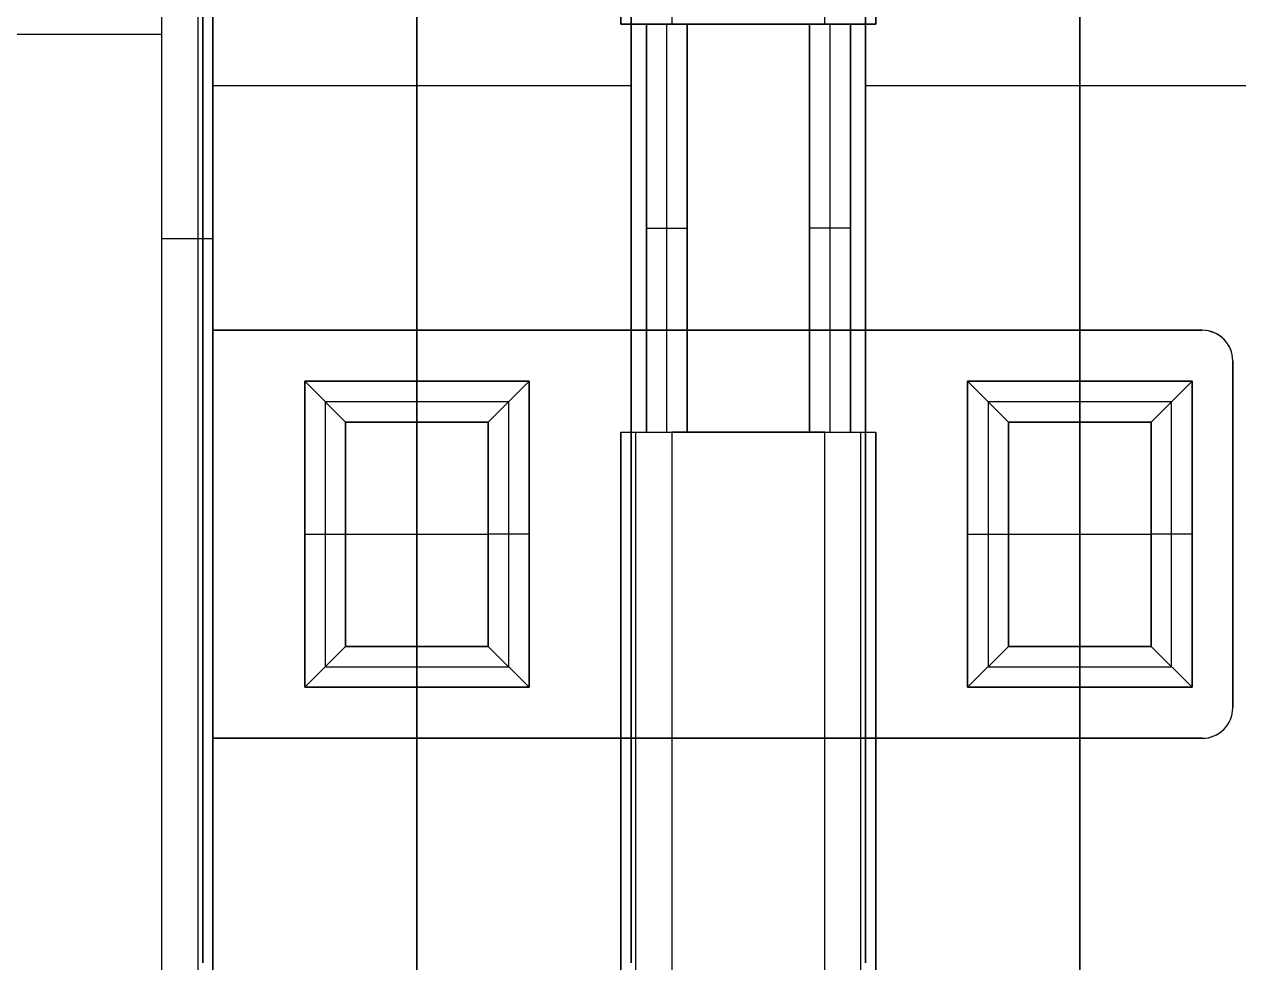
# Model space of a CAD drawing. Header units: inches. Extents: x 0 to 2.1, y -0.07 to 2.7.
# Drawn here: x 1.5128 to 1.55968, y 0.02673 to 0.06295 of the extents above; entities that cross this region are included whole.
import ezdxf

# ---------------------------------------------------------------- set-up
doc = ezdxf.new("R2010")
doc.units = ezdxf.units.IN
doc.header["$LTSCALE"] = 0.0393700787401575
doc.header["$MEASUREMENT"] = 0
doc.layers.add('freetronics11$components', color=254, linetype='Continuous', true_color=0xe6e6e6)

msp = doc.modelspace()

# ---------------------------------------------------------------- linework, layer by layer
at = {"layer": 'freetronics11$components', "color": 254, "true_color": 0xe6e6e6}
for p, q in [((1.527952755905511, 0.0267297539506385, -0.1236946974171316), (1.527952755905511, 0.1369659744230794, -0.1236946974171316)), ((1.527952755905511, 0.1369659744230794, -0.1189702879683127), (1.527952755905511, 0.0267297539506385, -0.1189702879683127)), ((1.553543307086614, 0.1369659744230794, -0.1189702879683127), (1.553543307086614, 0.0267297539506385, -0.1189702879683127)), ((1.553543307086614, 0.0267297539506385, -0.1236946974171316), (1.553543307086614, 0.1369659744230794, -0.1236946974171316)), ((1.519685039370078, 0.0267297539506384, -0.1236946974171316), (1.519685039370078, 0.1290919586750479, -0.1236946974171316)), ((1.519685039370078, 0.1290919586750479, -0.1189702879683127), (1.519685039370078, 0.0267297539506384, -0.1189702879683127)), ((1.519685039370078, 0.1290919586750479, -0.1189702879683127), (1.519685039370078, 0.0267297539506384, -0.1189702879683127)), ((1.519685039370078, 0.0267297539506384, -0.1236946974171316), (1.519685039370078, 0.1290919586750479, -0.1236946974171316)), ((1.536220472440944, 0.1290919586750479, -0.1236946974171316), (1.536220472440944, 0.0267297539506384, -0.1236946974171316)), ((1.536220472440944, 0.0267297539506384, -0.1189702879683127), (1.536220472440944, 0.1290919586750479, -0.1189702879683127)), ((1.536220472440944, 0.1290919586750479, -0.1236946974171316), (1.536220472440944, 0.0267297539506384, -0.1236946974171316)), ((1.536220472440944, 0.0267297539506384, -0.1189702879683127), (1.536220472440944, 0.1290919586750479, -0.1189702879683127)), ((1.545275590551181, 0.1290919586750479, -0.1189702879683127), (1.545275590551181, 0.0267297539506384, -0.1189702879683127)), ((1.545275590551181, 0.0267297539506384, -0.1236946974171316), (1.545275590551181, 0.1290919586750479, -0.1236946974171316)), ((1.545275590551181, 0.1290919586750479, -0.1189702879683127), (1.545275590551181, 0.0267297539506384, -0.1189702879683127)), ((1.545275590551181, 0.0267297539506384, -0.1236946974171316), (1.545275590551181, 0.1290919586750479, -0.1236946974171316)), ((1.527952755905511, 0.0078321161553628, -0.1217261934801238), (1.527952755905511, 0.1133439271789849, -0.1217261934801238)), ((1.535826771653543, 0.1133439271789849, -0.1217261934801238), (1.535826771653543, 0.0629502263915834, -0.1217261934801238)), ((1.535826771653543, 0.0629502263915834, -0.117789185606108), (1.535826771653543, 0.1133439271789849, -0.117789185606108)), ((1.535826771653543, 0.1133439271789849, -0.119757689543116), (1.535826771653543, 0.0629502263915833, -0.1197576895431159)), ((1.535826771653543, 0.0629502263915834, -0.1217261934801238), (1.535826771653543, 0.1133439271789849, -0.1217261934801238)), ((1.535826771653543, 0.0629502263915834, -0.117789185606108), (1.535826771653543, 0.1133439271789849, -0.117789185606108)), ((1.537795275590551, 0.1133439271789849, -0.1158206816691001), (1.537795275590551, 0.0629502263915834, -0.1158206816691001)), ((1.537795275590551, 0.1133439271789849, -0.1158206816691001), (1.537795275590551, 0.0629502263915834, -0.1158206816691001)), ((1.543700787401574, 0.0629502263915834, -0.1158206816691001), (1.543700787401574, 0.1133439271789849, -0.1158206816691001)), ((1.543700787401574, 0.0629502263915834, -0.1158206816691001), (1.543700787401574, 0.1133439271789849, -0.1158206816691001)), ((1.545669291338582, 0.1133439271789849, -0.1217261934801238), (1.545669291338582, 0.0629502263915834, -0.1217261934801238)), ((1.545669291338582, 0.0629502263915834, -0.1217261934801238), (1.545669291338582, 0.1133439271789849, -0.1217261934801238)), ((1.545669291338582, 0.1133439271789849, -0.117789185606108), (1.545669291338582, 0.0629502263915834, -0.117789185606108)), ((1.545669291338582, 0.1133439271789849, -0.119757689543116), (1.545669291338582, 0.0629502263915833, -0.1197576895431159)), ((1.545669291338582, 0.1133439271789849, -0.117789185606108), (1.545669291338582, 0.0629502263915834, -0.117789185606108)), ((1.553543307086614, 0.0078321161553628, -0.1217261934801238), (1.553543307086614, 0.1133439271789849, -0.1217261934801238)), ((1.518110236220472, 0.0117691240392211, -0.1158206816691001), (1.518110236220472, 0.0975958956829219, -0.1158206816691001)), ((1.518110236220472, 0.0117691240293786, -0.1158206816691001), (1.518110236220472, 0.0975958956829219, -0.1158206816691001)), ((1.519502178703122, 0.0117691240293786, -0.116397243123457), (1.519502178703122, 0.0975958956829192, -0.116397243123457)), ((1.52007874015748, 0.0975958956829219, -0.1217261934801238), (1.52007874015748, 0.0098006200923707, -0.1217261934801238)), ((1.52007874015748, 0.0975958956829219, -0.117789185606108), (1.52007874015748, 0.0117691240293786, -0.117789185606108)), ((1.52007874015748, 0.0098006200923707, -0.1217261934801238), (1.52007874015748, 0.0975958956829219, -0.1217261934801238)), ((1.52007874015748, 0.0975958956829219, -0.117789185606108), (1.520078740157472, 0.0117691240293786, -0.1177891917390486)), ((1.52007874015748, 0.0975958956829219, -0.119757689543116), (1.52007874015748, 0.0098006200923707, -0.119757689543116)), ((1.536220472440944, 0.0629502263915834, -0.1217261934801238), (1.535826771653543, 0.0629502263915834, -0.1217261934801238)), ((1.535826771653543, 0.0629502263915834, -0.1217261934801238), (1.535826771653543, 0.0629502263915834, -0.117789185606108)), ((1.545669291338582, 0.0629502263915833, -0.1203482407242182), (1.535826771653543, 0.0629502263915834, -0.1203482407242182)), ((1.535826771653543, 0.0629502263915834, -0.1217261934801238), (1.535826771653543, 0.0629502263915834, -0.117789185606108)), ((1.536220472440944, 0.0629502263915834, -0.1217261934801238), (1.535826771653543, 0.0629502263915834, -0.1217261934801238)), ((1.536811023622047, 0.0629502263915834, -0.1233009966297301), (1.536220472440944, 0.0629502263915834, -0.1233009966297301)), ((1.536220472440944, 0.0629502263915834, -0.1233009966297301), (1.536220472440944, 0.0472021948955203, -0.1233009966297301)), ((1.536811023622047, 0.0629502263915834, -0.1233009966297301), (1.536220472440944, 0.0629502263915834, -0.1233009966297301)), ((1.536220472440944, 0.0629502263915834, -0.1233009966297301), (1.536220472440944, 0.0629502263915834, -0.1217261934801238)), ((1.536220472440944, 0.0472021948955203, -0.1217261934801238), (1.536220472440944, 0.0629502263915834, -0.1217261934801238)), ((1.536220472440944, 0.0472021948955203, -0.1217261934801238), (1.536220472440944, 0.0629502263915834, -0.1217261934801238)), ((1.536220472440944, 0.0629502263915834, -0.1217261934801238), (1.536220472440944, 0.0629502263915834, -0.1233009966297301)), ((1.536220472440944, 0.0629502263915834, -0.1233009966297301), (1.536220472440944, 0.0472021948955203, -0.1233009966297301)), ((1.536220472440944, 0.0629502263915654, -0.1225135950549269), (1.536220472440944, 0.0472021948955391, -0.1225135950549269)), ((1.536811023622047, 0.0472021948955203, -0.1233009966297301), (1.536811023622047, 0.0629502263915834, -0.1233009966297301)), ((1.538385826771653, 0.0629502263915834, -0.1248757997793363), (1.536811023622047, 0.0629502263915834, -0.1233009966297301)), ((1.538385826771653, 0.0629502263915834, -0.1248757997793363), (1.536811023622047, 0.0629502263915834, -0.1233009966297301)), ((1.536811023622047, 0.0629502263915834, -0.1233009966297301), (1.536811023622047, 0.0472021948955203, -0.1233009966297301)), ((1.53759842519685, 0.0472021948955391, -0.1240883982045332), (1.53759842519685, 0.0629502263915646, -0.1240883982045332)), ((1.537795275590551, 0.0629502263915834, -0.1158206816691001), (1.543700787401574, 0.0629502263915834, -0.1158206816691001)), ((1.537795275590551, 0.0629502263915834, -0.1158206816691001), (1.543700787401574, 0.0629502263915834, -0.1158206816691001)), ((1.543110236220472, 0.0629502263915834, -0.1248757997793363), (1.538385826771653, 0.0629502263915834, -0.1248757997793363)), ((1.543110236220472, 0.0629502263915834, -0.1248757997793363), (1.538385826771653, 0.0629502263915834, -0.1248757997793363)), ((1.538385826771653, 0.0629502263915834, -0.1248757997793363), (1.538385826771653, 0.0472021948955203, -0.1248757997793363)), ((1.538385826771653, 0.0472021948955203, -0.1248757997793363), (1.538385826771653, 0.0629502263915834, -0.1248757997793363)), ((1.544685039370078, 0.0629502263915834, -0.1233009966297301), (1.543110236220472, 0.0629502263915834, -0.1248757997793363)), ((1.543110236220472, 0.0472021948955203, -0.1248757997793363), (1.543110236220472, 0.0629502263915834, -0.1248757997793363)), ((1.543110236220472, 0.0629502263915834, -0.1248757997793363), (1.543110236220472, 0.0472021948955203, -0.1248757997793363)), ((1.544685039370078, 0.0629502263915834, -0.1233009966297301), (1.543110236220472, 0.0629502263915834, -0.1248757997793363)), ((1.543897637795275, 0.0629502263915646, -0.1240883982045332), (1.543897637795275, 0.0472021948955391, -0.1240883982045332)), ((1.545275590551181, 0.0629502263915834, -0.1233009966297301), (1.544685039370078, 0.0629502263915834, -0.1233009966297301)), ((1.544685039370078, 0.0629502263915834, -0.1233009966297301), (1.544685039370078, 0.0472021948955203, -0.1233009966297301)), ((1.545275590551181, 0.0629502263915834, -0.1233009966297301), (1.544685039370078, 0.0629502263915834, -0.1233009966297301)), ((1.544685039370078, 0.0472021948955203, -0.1233009966297301), (1.544685039370078, 0.0629502263915834, -0.1233009966297301)), ((1.545275590551181, 0.0472021948955203, -0.1233009966297301), (1.545275590551181, 0.0629502263915834, -0.1233009966297301)), ((1.545669291338582, 0.0629502263915834, -0.1217261934801238), (1.545275590551181, 0.0629502263915834, -0.1217261934801238)), ((1.545275590551181, 0.0629502263915834, -0.1217261934801238), (1.545275590551181, 0.0629502263915834, -0.1233009966297301)), ((1.545275590551181, 0.0629502263915834, -0.1217261934801238), (1.545275590551181, 0.0472021948955203, -0.1217261934801238)), ((1.545669291338582, 0.0629502263915834, -0.1217261934801238), (1.545275590551181, 0.0629502263915834, -0.1217261934801238)), ((1.545275590551181, 0.0629502263915834, -0.1217261934801238), (1.545275590551181, 0.0472021948955203, -0.1217261934801238)), ((1.545275590551181, 0.0472021948955203, -0.1233009966297301), (1.545275590551181, 0.0629502263915834, -0.1233009966297301)), ((1.545275590551181, 0.0629502263915834, -0.1233009966297301), (1.545275590551181, 0.0629502263915834, -0.1217261934801238)), ((1.545275590551181, 0.0472021948955382, -0.1225135950549269), (1.545275590551181, 0.0629502263915646, -0.1225135950549269)), ((1.545669291338582, 0.0629502263915834, -0.117789185606108), (1.545669291338582, 0.0629502263915834, -0.1217261934801238)), ((1.545669291338582, 0.0629502263915834, -0.117789185606108), (1.545669291338582, 0.0629502263915834, -0.1217261934801238)), ((1.518110236220472, 0.0625565256041818, -0.1158206816691001), (1.512204724409448, 0.0625565256041818, -0.1158206816691001)), ((1.52007874015748, 0.0605880216671739, -0.1217261934801238), (1.536220472440944, 0.0605880216671739, -0.1217261934801238)), ((1.545275590551181, 0.0605880216671739, -0.1217261934801238), (1.561811023622047, 0.0605880216671739, -0.1217261934801238)), ((1.536220472440944, 0.0550762106435518, -0.1233009966297301), (1.536220472440944, 0.0550762106435518, -0.1217261934801238)), ((1.536811023622048, 0.0550762106435518, -0.1233009966297313), (1.538385826771652, 0.0550762106435518, -0.1248757997793351)), ((1.544685039370083, 0.0550762106435518, -0.1233009966297313), (1.543110236220467, 0.0550762106435518, -0.1248757997793351)), ((1.545275590551181, 0.0550762106435518, -0.1233009966297301), (1.545275590551181, 0.0550762106435518, -0.1217261934801238)), ((1.52007874015748, 0.0536982578876463, -0.1217261934801246), (1.52007874015748, 0.0536982578876463, -0.1177891856061082)), ((1.558267716535433, 0.051139202769536, -0.1347183194643758), (1.52007874015748, 0.051139202769536, -0.1347183194643758)), ((1.52007874015748, 0.051139202769536, -0.1347183194643758), (1.52007874015748, 0.0353911712734731, -0.1347183194643758)), ((1.52007874015748, 0.051139202769536, -0.1386553273383915), (1.52007874015748, 0.051139202769536, -0.1347183194643758)), ((1.52007874015748, 0.051139202769536, -0.1347183194643758), (1.558267716535433, 0.051139202769536, -0.1347183194643758)), ((1.558267716535433, 0.051139202769536, -0.1386553273383915), (1.52007874015748, 0.051139202769536, -0.1386553273383915)), ((1.52007874015748, 0.051139202769536, -0.1366868234013836), (1.558267716535433, 0.051139202769536, -0.1366868234013836)), ((1.52007874015748, 0.0353911712734731, -0.1386553273383915), (1.52007874015748, 0.051139202769536, -0.1386553273383915)), ((1.52007874015748, 0.051139202769536, -0.1386553273383915), (1.558267716535433, 0.051139202769536, -0.1386553273383915)), ((1.52007874015748, 0.051139202769536, -0.1386553273383915), (1.52007874015748, 0.051139202769536, -0.1347183194643758)), ((1.52007874015748, 0.051139202769536, -0.1347183194643758), (1.52007874015748, 0.0353911712734731, -0.1347183194643758)), ((1.52007874015748, 0.0353911712734731, -0.1386553273383915), (1.52007874015748, 0.051139202769536, -0.1386553273383915)), ((1.52007874015748, 0.0511392027695182, -0.1366868234013836), (1.52007874015748, 0.0353911712734919, -0.1366868234013836)), ((1.52007874015748, 0.0353911712734731, -0.1347183194643758), (1.52007874015748, 0.051139202769536, -0.1347183194643758)), ((1.52007874015748, 0.051139202769536, -0.1347183194643758), (1.558267716535433, 0.051139202769536, -0.1347183194643758)), ((1.52007874015748, 0.051139202769536, -0.1386553273383915), (1.558267716535433, 0.051139202769536, -0.1386553273383915)), ((1.52007874015748, 0.0353911712734731, -0.1386553273383915), (1.52007874015748, 0.051139202769536, -0.1386553273383915)), ((1.558267716535433, 0.051139202769536, -0.1386553273383915), (1.52007874015748, 0.051139202769536, -0.1386553273383915)), ((1.52007874015748, 0.051139202769536, -0.1386553273383915), (1.52007874015748, 0.051139202769536, -0.1347183194643758)), ((1.52007874015748, 0.051139202769536, -0.1347183194643758), (1.558267716535433, 0.051139202769536, -0.1347183194643758)), ((1.52007874015748, 0.051139202769536, -0.1366868234013836), (1.558267716535433, 0.051139202769536, -0.1366868234013836)), ((1.52007874015748, 0.0353911712734731, -0.1347183194643758), (1.52007874015748, 0.051139202769536, -0.1347183194643758)), ((1.52007874015748, 0.051139202769536, -0.1347183194643758), (1.52007874015748, 0.051139202769536, -0.1386553273383915)), ((1.52007874015748, 0.051139202769536, -0.1386553273383915), (1.52007874015748, 0.0353911712734731, -0.1386553273383915)), ((1.52007874015748, 0.0353911712734886, -0.1366868234013836), (1.52007874015748, 0.0511392027695211, -0.1366868234013836)), ((1.539173228346456, 0.051139202769536, -0.1347183194643757), (1.539173228346456, 0.051139202769536, -0.1386553273383911)), ((1.558267716535433, 0.051139202769536, -0.1347183194643758), (1.558267716535433, 0.051139202769536, -0.1386553273383915)), ((1.558267716535433, 0.051139202769536, -0.1347183194643758), (1.558267716535433, 0.051139202769536, -0.1386553273383915)), ((1.558267716535433, 0.051139202769536, -0.1347183194643758), (1.558267716535433, 0.051139202769536, -0.1386553273383915)), ((1.558267716535433, 0.051139202769536, -0.1347183194643758), (1.558267716535433, 0.051139202769536, -0.1386553273383915)), ((1.559102882025023, 0.0507932658969219, -0.1347183194643754), (1.559102882025023, 0.0507932658969219, -0.1386553273383922)), ((1.559102882025023, 0.0507932658969217, -0.1386553273383912), (1.559102882025023, 0.0507932658969217, -0.1347183194643761)), ((1.559448818897637, 0.0365722736356778, -0.1347183194643758), (1.559448818897637, 0.0499581004073313, -0.1347183194643758)), ((1.559448818897637, 0.0499581004073313, -0.1386553273383915), (1.559448818897637, 0.0365722736356778, -0.1386553273383915)), ((1.559448818897637, 0.0365722736356778, -0.1386553273383915), (1.559448818897637, 0.0499581004073313, -0.1386553273383915)), ((1.559448818897637, 0.0499581004073313, -0.1386553273383915), (1.559448818897637, 0.0499581004073313, -0.1347183194643758)), ((1.559448818897637, 0.0499581004073313, -0.1347183194643758), (1.559448818897637, 0.0365722736356778, -0.1347183194643758)), ((1.559448818897637, 0.0499581004073137, -0.1366868234013836), (1.559448818897637, 0.0365722736356964, -0.1366868234013836)), ((1.559448818897637, 0.0499581004073313, -0.1386553273383915), (1.559448818897637, 0.0499581004073313, -0.1347183194643758)), ((1.559448818897637, 0.0499581004073313, -0.1347183194643758), (1.559448818897637, 0.0365722736356778, -0.1347183194643758)), ((1.559448818897637, 0.0499581004073313, -0.1386553273383915), (1.559448818897637, 0.0365722736356778, -0.1386553273383915)), ((1.559448818897637, 0.0499581004073313, -0.1386553273383915), (1.559448818897637, 0.0499581004073313, -0.1347183194643758)), ((1.559448818897637, 0.0365722736356778, -0.1386553273383915), (1.559448818897637, 0.0499581004073313, -0.1386553273383915)), ((1.559448818897637, 0.0499581004073313, -0.1386553273383915), (1.559448818897637, 0.0499581004073313, -0.1347183194643758)), ((1.559448818897637, 0.0499581004073313, -0.1347183194643758), (1.559448818897637, 0.0365722736356778, -0.1347183194643758)), ((1.559448818897637, 0.0499581004073161, -0.1366868234013836), (1.559448818897637, 0.0365722736356927, -0.1366868234013836)), ((1.532283464566929, 0.0491706988325283, -0.1386553273383915), (1.523622047244094, 0.0491706988325283, -0.1386553273383915)), ((1.523622047244094, 0.0491706988325283, -0.1386553273383915), (1.523622047244094, 0.0373596752104809, -0.1386553273383915)), ((1.523622047244094, 0.0373596752104809, -0.125269500566738), (1.523622047244094, 0.0491706988325283, -0.125269500566738)), ((1.523622047244094, 0.0491706988325283, -0.125269500566738), (1.5251968503937, 0.0475958956829219, -0.1236946974171316)), ((1.5251968503937, 0.0475958956829219, -0.1236946974171316), (1.523622047244094, 0.0491706988325283, -0.125269500566738)), ((1.523622047244094, 0.0491706988325283, -0.125269500566738), (1.532283464566929, 0.0491706988325283, -0.125269500566738)), ((1.523622047244094, 0.0491706988325283, -0.125269500566738), (1.532283464566929, 0.0491706988325283, -0.125269500566738)), ((1.532283464566929, 0.0491706988325283, -0.1386553273383915), (1.523622047244094, 0.0491706988325283, -0.1386553273383915)), ((1.523622047244094, 0.0491706988325283, -0.1386553273383915), (1.523622047244094, 0.0491706988325283, -0.125269500566738)), ((1.523622047244093, 0.0491706988325283, -0.1319624139525647), (1.532283464566929, 0.0491706988325283, -0.1319624139525647)), ((1.523622047244094, 0.0373596752104809, -0.125269500566738), (1.523622047244094, 0.0491706988325283, -0.125269500566738)), ((1.523622047244094, 0.0491706988325283, -0.125269500566738), (1.523622047244094, 0.0491706988325283, -0.1386553273383915)), ((1.523622047244094, 0.0491706988325283, -0.1386553273383915), (1.523622047244094, 0.0373596752104809, -0.1386553273383915)), ((1.523622047244094, 0.0373596752104986, -0.1319624139525647), (1.523622047244094, 0.0491706988325096, -0.1319624139525647)), ((1.527952755905511, 0.0491706988325327, -0.1252695005667367), (1.527952755905511, 0.0475958956829173, -0.1236946974171329)), ((1.527952755905511, 0.0491706988325283, -0.1252695005667379), (1.527952755905511, 0.0491706988325283, -0.1386553273383923)), ((1.530708661417322, 0.0475958956829219, -0.1236946974171316), (1.532283464566929, 0.0491706988325283, -0.125269500566738)), ((1.532283464566929, 0.0491706988325283, -0.125269500566738), (1.530708661417322, 0.0475958956829219, -0.1236946974171316)), ((1.532283464566929, 0.0373596752104809, -0.1386553273383915), (1.532283464566929, 0.0491706988325283, -0.1386553273383915)), ((1.532283464566929, 0.0491706988325283, -0.125269500566738), (1.532283464566929, 0.0373596752104809, -0.125269500566738)), ((1.532283464566929, 0.0373596752104809, -0.1386553273383915), (1.532283464566929, 0.0491706988325283, -0.1386553273383915)), ((1.532283464566929, 0.0491706988325283, -0.1386553273383915), (1.532283464566929, 0.0491706988325283, -0.125269500566738)), ((1.532283464566929, 0.0491706988325105, -0.1319624139525647), (1.532283464566929, 0.0373596752104994, -0.1319624139525647)), ((1.532283464566929, 0.0491706988325283, -0.125269500566738), (1.532283464566929, 0.0373596752104809, -0.125269500566738)), ((1.532283464566929, 0.0491706988325283, -0.125269500566738), (1.532283464566929, 0.0491706988325283, -0.1386553273383915)), ((1.557874015748031, 0.0491706988325283, -0.1386553273383915), (1.549212598425196, 0.0491706988325283, -0.1386553273383915)), ((1.549212598425196, 0.0491706988325283, -0.1386553273383915), (1.549212598425196, 0.0373596752104809, -0.1386553273383915)), ((1.549212598425196, 0.0373596752104809, -0.125269500566738), (1.549212598425196, 0.0491706988325283, -0.125269500566738)), ((1.549212598425196, 0.0491706988325283, -0.125269500566738), (1.550787401574803, 0.0475958956829219, -0.1236946974171316)), ((1.550787401574803, 0.0475958956829219, -0.1236946974171316), (1.549212598425196, 0.0491706988325283, -0.125269500566738)), ((1.549212598425196, 0.0491706988325283, -0.125269500566738), (1.557874015748031, 0.0491706988325283, -0.125269500566738)), ((1.549212598425196, 0.0491706988325283, -0.125269500566738), (1.557874015748031, 0.0491706988325283, -0.125269500566738)), ((1.557874015748031, 0.0491706988325283, -0.1386553273383915), (1.549212598425196, 0.0491706988325283, -0.1386553273383915)), ((1.549212598425196, 0.0491706988325283, -0.1386553273383915), (1.549212598425196, 0.0491706988325283, -0.125269500566738)), ((1.549212598425214, 0.0491706988325283, -0.1319624139525647), (1.557874015748013, 0.0491706988325283, -0.1319624139525647)), ((1.549212598425196, 0.0373596752104809, -0.125269500566738), (1.549212598425196, 0.0491706988325283, -0.125269500566738)), ((1.549212598425196, 0.0491706988325283, -0.125269500566738), (1.549212598425196, 0.0491706988325283, -0.1386553273383915)), ((1.549212598425196, 0.0491706988325283, -0.1386553273383915), (1.549212598425196, 0.0373596752104809, -0.1386553273383915)), ((1.549212598425196, 0.0373596752104986, -0.1319624139525647), (1.549212598425196, 0.0491706988325096, -0.1319624139525647)), ((1.553543307086614, 0.0491706988325327, -0.1252695005667367), (1.553543307086614, 0.0475958956829173, -0.1236946974171329)), ((1.553543307086614, 0.0491706988325283, -0.1252695005667379), (1.553543307086614, 0.0491706988325283, -0.1386553273383923)), ((1.556299212598425, 0.0475958956829219, -0.1236946974171316), (1.557874015748031, 0.0491706988325283, -0.125269500566738)), ((1.557874015748031, 0.0491706988325283, -0.125269500566738), (1.556299212598425, 0.0475958956829219, -0.1236946974171316)), ((1.557874015748031, 0.0373596752104809, -0.1386553273383915), (1.557874015748031, 0.0491706988325283, -0.1386553273383915)), ((1.557874015748031, 0.0491706988325283, -0.125269500566738), (1.557874015748031, 0.0373596752104809, -0.125269500566738)), ((1.557874015748031, 0.0373596752104809, -0.1386553273383915), (1.557874015748031, 0.0491706988325283, -0.1386553273383915)), ((1.557874015748031, 0.0491706988325283, -0.1386553273383915), (1.557874015748031, 0.0491706988325283, -0.125269500566738)), ((1.557874015748031, 0.0491706988325105, -0.1319624139525647), (1.557874015748031, 0.0373596752104994, -0.1319624139525647)), ((1.557874015748031, 0.0491706988325283, -0.125269500566738), (1.557874015748031, 0.0373596752104809, -0.125269500566738)), ((1.557874015748031, 0.0491706988325283, -0.125269500566738), (1.557874015748031, 0.0491706988325283, -0.1386553273383915)), ((1.524409448818897, 0.048383297257709, -0.1244820989919348), (1.524409448818897, 0.0381470767853001, -0.1244820989919348)), ((1.531496062992125, 0.048383297257725, -0.1244820989919348), (1.524409448818897, 0.048383297257725, -0.1244820989919348)), ((1.531496062992125, 0.0381470767853001, -0.1244820989919348), (1.531496062992125, 0.048383297257709, -0.1244820989919348)), ((1.55, 0.048383297257709, -0.1244820989919348), (1.55, 0.0381470767853001, -0.1244820989919348)), ((1.557086614173213, 0.048383297257725, -0.1244820989919348), (1.550000000000014, 0.048383297257725, -0.1244820989919348)), ((1.557086614173228, 0.0381470767853001, -0.1244820989919348), (1.557086614173228, 0.048383297257709, -0.1244820989919348)), ((1.5251968503937, 0.0475958956829219, -0.1236946974171316), (1.5251968503937, 0.0389344783600873, -0.1236946974171316)), ((1.5251968503937, 0.0475958956829219, -0.1236946974171316), (1.530708661417322, 0.0475958956829219, -0.1236946974171316)), ((1.5251968503937, 0.0389344783600873, -0.1236946974171316), (1.5251968503937, 0.0475958956829219, -0.1236946974171316)), ((1.530708661417322, 0.0475958956829219, -0.1236946974171316), (1.5251968503937, 0.0475958956829219, -0.1236946974171316)), ((1.527952755905511, 0.0389344783601053, -0.1236946974171316), (1.527952755905511, 0.0475958956829039, -0.1236946974171316)), ((1.530708661417322, 0.0389344783600873, -0.1236946974171316), (1.530708661417322, 0.0475958956829219, -0.1236946974171316)), ((1.530708661417322, 0.0475958956829219, -0.1236946974171316), (1.530708661417322, 0.0389344783600873, -0.1236946974171316)), ((1.550787401574803, 0.0475958956829219, -0.1236946974171316), (1.550787401574803, 0.0389344783600873, -0.1236946974171316)), ((1.550787401574803, 0.0475958956829219, -0.1236946974171316), (1.556299212598425, 0.0475958956829219, -0.1236946974171316)), ((1.550787401574803, 0.0389344783600873, -0.1236946974171316), (1.550787401574803, 0.0475958956829219, -0.1236946974171316)), ((1.556299212598425, 0.0475958956829219, -0.1236946974171316), (1.550787401574803, 0.0475958956829219, -0.1236946974171316)), ((1.553543307086614, 0.0389344783601053, -0.1236946974171316), (1.553543307086614, 0.0475958956829039, -0.1236946974171316)), ((1.556299212598425, 0.0389344783600873, -0.1236946974171316), (1.556299212598425, 0.0475958956829219, -0.1236946974171316)), ((1.556299212598425, 0.0475958956829219, -0.1236946974171316), (1.556299212598425, 0.0389344783600873, -0.1236946974171316)), ((1.535826771653543, 0.0472021948955203, -0.1217261934801238), (1.536220472440944, 0.0472021948955203, -0.1217261934801238)), ((1.535826771653543, 0.0472021948955203, -0.117789185606108), (1.535826771653543, 0.0472021948955203, -0.1217261934801238)), ((1.535826771653543, 0.0472021948955203, -0.1203482407242182), (1.545669291338582, 0.0472021948955203, -0.1203482407242182)), ((1.535826771653543, 0.0472021948955203, -0.1217261934801238), (1.535826771653543, 0.0098006200923707, -0.1217261934801238)), ((1.535826771653574, 0.0117691240293786, -0.1177891969017498), (1.535826771653543, 0.0472021948955203, -0.117789185606108)), ((1.535826771653543, 0.0472021948955203, -0.117789185606108), (1.535826771653543, 0.0472021948955203, -0.1217261934801238)), ((1.535826771653543, 0.0472021948955204, -0.119757689543116), (1.535826771653543, 0.0098006200923708, -0.119757689543116)), ((1.535826771653543, 0.0098006200923707, -0.1217261934801238), (1.535826771653543, 0.0472021948955203, -0.1217261934801238)), ((1.535826771653543, 0.0472021948955203, -0.1217261934801238), (1.536220472440944, 0.0472021948955203, -0.1217261934801238)), ((1.535826771653543, 0.0117691240293786, -0.117789185606108), (1.535826771653543, 0.0472021948955203, -0.117789185606108)), ((1.536220472440944, 0.0472021948955203, -0.1233009966297301), (1.536811023622047, 0.0472021948955203, -0.1233009966297301)), ((1.536220472440944, 0.0472021948955203, -0.1217261934801238), (1.536220472440944, 0.0472021948955203, -0.1233009966297301)), ((1.536220472440944, 0.0472021948955203, -0.1233009966297301), (1.536811023622047, 0.0472021948955203, -0.1233009966297301)), ((1.536220472440944, 0.0472021948955203, -0.1233009966297301), (1.536220472440944, 0.0472021948955203, -0.1217261934801238)), ((1.5364033331079, 0.0117691240293787, -0.1163972431234577), (1.536403333107899, 0.0472021948955206, -0.1163972431234577)), ((1.536811023622047, 0.0472021948955203, -0.1233009966297301), (1.538385826771653, 0.0472021948955203, -0.1248757997793363)), ((1.536811023622047, 0.0472021948955203, -0.1233009966297301), (1.538385826771653, 0.0472021948955203, -0.1248757997793363)), ((1.543700787401574, 0.0472021948955203, -0.1158206816691001), (1.537795275590551, 0.0472021948955203, -0.1158206816691001)), ((1.543700787401574, 0.0472021948955203, -0.1158206816691001), (1.537795275590551, 0.0472021948955203, -0.1158206816691001)), ((1.537795275590551, 0.0472021948955203, -0.1158206816691001), (1.537795275590551, 0.0117691240224494, -0.1158206816691001)), ((1.537795275590551, 0.0472021948955203, -0.1158206816691001), (1.537795275590551, 0.0117691240224494, -0.1158206816691001)), ((1.538385826771653, 0.0472021948955203, -0.1248757997793363), (1.543110236220472, 0.0472021948955203, -0.1248757997793363)), ((1.538385826771653, 0.0472021948955203, -0.1248757997793363), (1.543110236220472, 0.0472021948955203, -0.1248757997793363)), ((1.543110236220472, 0.0472021948955203, -0.1248757997793363), (1.544685039370078, 0.0472021948955203, -0.1233009966297301)), ((1.543110236220472, 0.0472021948955203, -0.1248757997793363), (1.544685039370078, 0.0472021948955203, -0.1233009966297301)), ((1.543700787401574, 0.0117691240392211, -0.1158206816691001), (1.543700787401574, 0.0472021948955203, -0.1158206816691001)), ((1.543700787401574, 0.0117691240293786, -0.1158206816691001), (1.543700787401574, 0.0472021948955203, -0.1158206816691001)), ((1.544685039370078, 0.0472021948955203, -0.1233009966297301), (1.545275590551181, 0.0472021948955203, -0.1233009966297301)), ((1.544685039370078, 0.0472021948955203, -0.1233009966297301), (1.545275590551181, 0.0472021948955203, -0.1233009966297301)), ((1.545092729884225, 0.0117691240293787, -0.116397243123457), (1.545092729884225, 0.0472021948955206, -0.116397243123457)), ((1.545275590551181, 0.0472021948955203, -0.1233009966297301), (1.545275590551181, 0.0472021948955203, -0.1217261934801238)), ((1.545275590551181, 0.0472021948955203, -0.1217261934801238), (1.545669291338582, 0.0472021948955203, -0.1217261934801238)), ((1.545275590551181, 0.0472021948955203, -0.1217261934801238), (1.545669291338582, 0.0472021948955203, -0.1217261934801238)), ((1.545275590551181, 0.0472021948955203, -0.1217261934801238), (1.545275590551181, 0.0472021948955203, -0.1233009966297301)), ((1.545669291338582, 0.0472021948955203, -0.1217261934801238), (1.545669291338582, 0.0472021948955203, -0.117789185606108)), ((1.545669291338582, 0.0472021948955203, -0.1217261934801238), (1.545669291338582, 0.0098006200923707, -0.1217261934801238)), ((1.545669291338582, 0.0098006200923707, -0.1217261934801238), (1.545669291338582, 0.0472021948955203, -0.1217261934801238)), ((1.545669291338582, 0.0472021948955203, -0.1217261934801238), (1.545669291338582, 0.0472021948955203, -0.117789185606108)), ((1.545669291338582, 0.0472021948955203, -0.117789185606108), (1.545669291338582, 0.0117691240293786, -0.1177891917390486)), ((1.545669291338582, 0.0472021948955204, -0.1197576895431159), (1.545669291338582, 0.0098006200923708, -0.119757689543116)), ((1.545669291338582, 0.0472021948955203, -0.117789185606108), (1.545669291338582, 0.0117691240293786, -0.117789185606108)), ((1.52007874015748, 0.0432651870215046, -0.1347183194643758), (1.52007874015748, 0.0432651870215046, -0.1386553273383923)), ((1.52007874015748, 0.0432651870215046, -0.1347183194643757), (1.52007874015748, 0.0432651870215046, -0.1386553273383911)), ((1.523622047244095, 0.0432651870215045, -0.1252695005667367), (1.525196850393699, 0.0432651870215045, -0.1236946974171329)), ((1.523622047244094, 0.0432651870215046, -0.1252695005667379), (1.523622047244094, 0.0432651870215046, -0.1386553273383923)), ((1.5251968503937, 0.0432651870215046, -0.1236946974171316), (1.530708661417322, 0.0432651870215046, -0.1236946974171316)), ((1.532283464566927, 0.0432651870215045, -0.1252695005667367), (1.530708661417324, 0.0432651870215045, -0.1236946974171329)), ((1.532283464566929, 0.0432651870215045, -0.1252695005667379), (1.532283464566929, 0.0432651870215045, -0.1386553273383923)), ((1.549212598425192, 0.0432651870215045, -0.1252695005667367), (1.550787401574807, 0.0432651870215045, -0.1236946974171329)), ((1.549212598425196, 0.0432651870215046, -0.1252695005667379), (1.549212598425196, 0.0432651870215046, -0.1386553273383923)), ((1.55078740157482, 0.0432651870215046, -0.1236946974171316), (1.556299212598407, 0.0432651870215046, -0.1236946974171316)), ((1.557874015748036, 0.0432651870215045, -0.1252695005667367), (1.55629921259842, 0.0432651870215045, -0.1236946974171329)), ((1.557874015748031, 0.0432651870215045, -0.1252695005667379), (1.557874015748031, 0.0432651870215045, -0.1386553273383923)), ((1.559448818897637, 0.0432651870215046, -0.134718319464375), (1.559448818897637, 0.0432651870215046, -0.1386553273383914)), ((1.559448818897637, 0.0432651870215046, -0.1347183194643757), (1.559448818897637, 0.0432651870215046, -0.1386553273383911)), ((1.523622047244094, 0.0373596752104809, -0.125269500566738), (1.5251968503937, 0.0389344783600873, -0.1236946974171316)), ((1.5251968503937, 0.0389344783600873, -0.1236946974171316), (1.523622047244094, 0.0373596752104809, -0.125269500566738)), ((1.5251968503937, 0.0389344783600873, -0.1236946974171316), (1.530708661417322, 0.0389344783600873, -0.1236946974171316)), ((1.530708661417322, 0.0389344783600873, -0.1236946974171316), (1.5251968503937, 0.0389344783600873, -0.1236946974171316)), ((1.527952755905511, 0.0373596752104764, -0.1252695005667367), (1.527952755905511, 0.0389344783600918, -0.1236946974171329)), ((1.532283464566929, 0.0373596752104809, -0.125269500566738), (1.530708661417322, 0.0389344783600873, -0.1236946974171316)), ((1.530708661417322, 0.0389344783600873, -0.1236946974171316), (1.532283464566929, 0.0373596752104809, -0.125269500566738)), ((1.549212598425196, 0.0373596752104809, -0.125269500566738), (1.550787401574803, 0.0389344783600873, -0.1236946974171316)), ((1.550787401574803, 0.0389344783600873, -0.1236946974171316), (1.549212598425196, 0.0373596752104809, -0.125269500566738)), ((1.550787401574803, 0.0389344783600873, -0.1236946974171316), (1.556299212598425, 0.0389344783600873, -0.1236946974171316)), ((1.556299212598425, 0.0389344783600873, -0.1236946974171316), (1.550787401574803, 0.0389344783600873, -0.1236946974171316)), ((1.553543307086614, 0.0373596752104764, -0.1252695005667367), (1.553543307086614, 0.0389344783600918, -0.1236946974171329)), ((1.557874015748031, 0.0373596752104809, -0.125269500566738), (1.556299212598425, 0.0389344783600873, -0.1236946974171316)), ((1.556299212598425, 0.0389344783600873, -0.1236946974171316), (1.557874015748031, 0.0373596752104809, -0.125269500566738)), ((1.524409448818897, 0.0381470767852841, -0.1244820989919348), (1.531496062992125, 0.0381470767852841, -0.1244820989919348)), ((1.550000000000014, 0.0381470767852841, -0.1244820989919348), (1.557086614173213, 0.0381470767852841, -0.1244820989919348)), ((1.523622047244094, 0.0373596752104809, -0.1386553273383915), (1.532283464566929, 0.0373596752104809, -0.1386553273383915)), ((1.532283464566929, 0.0373596752104809, -0.125269500566738), (1.523622047244094, 0.0373596752104809, -0.125269500566738)), ((1.523622047244094, 0.0373596752104809, -0.1386553273383915), (1.523622047244094, 0.0373596752104809, -0.125269500566738)), ((1.532283464566929, 0.0373596752104809, -0.125269500566738), (1.523622047244094, 0.0373596752104809, -0.125269500566738)), ((1.523622047244094, 0.0373596752104809, -0.125269500566738), (1.523622047244094, 0.0373596752104809, -0.1386553273383915)), ((1.523622047244094, 0.0373596752104809, -0.1386553273383915), (1.532283464566929, 0.0373596752104809, -0.1386553273383915)), ((1.53228346456693, 0.0373596752104809, -0.1319624139525647), (1.523622047244094, 0.0373596752104809, -0.1319624139525647)), ((1.527952755905511, 0.0373596752104809, -0.1252695005667379), (1.527952755905511, 0.0373596752104809, -0.1386553273383923)), ((1.532283464566929, 0.0373596752104809, -0.125269500566738), (1.532283464566929, 0.0373596752104809, -0.1386553273383915)), ((1.532283464566929, 0.0373596752104809, -0.1386553273383915), (1.532283464566929, 0.0373596752104809, -0.125269500566738)), ((1.549212598425196, 0.0373596752104809, -0.1386553273383915), (1.557874015748031, 0.0373596752104809, -0.1386553273383915)), ((1.557874015748031, 0.0373596752104809, -0.125269500566738), (1.549212598425196, 0.0373596752104809, -0.125269500566738)), ((1.549212598425196, 0.0373596752104809, -0.1386553273383915), (1.549212598425196, 0.0373596752104809, -0.125269500566738)), ((1.557874015748031, 0.0373596752104809, -0.125269500566738), (1.549212598425196, 0.0373596752104809, -0.125269500566738)), ((1.549212598425196, 0.0373596752104809, -0.125269500566738), (1.549212598425196, 0.0373596752104809, -0.1386553273383915)), ((1.549212598425196, 0.0373596752104809, -0.1386553273383915), (1.557874015748031, 0.0373596752104809, -0.1386553273383915)), ((1.557874015748014, 0.0373596752104809, -0.1319624139525647), (1.549212598425215, 0.0373596752104809, -0.1319624139525647)), ((1.553543307086614, 0.0373596752104809, -0.1252695005667379), (1.553543307086614, 0.0373596752104809, -0.1386553273383923)), ((1.557874015748031, 0.0373596752104809, -0.125269500566738), (1.557874015748031, 0.0373596752104809, -0.1386553273383915)), ((1.557874015748031, 0.0373596752104809, -0.1386553273383915), (1.557874015748031, 0.0373596752104809, -0.125269500566738)), ((1.559448818897637, 0.0365722736356778, -0.1347183194643758), (1.559448818897637, 0.0365722736356778, -0.1386553273383915)), ((1.559448818897637, 0.0365722736356778, -0.1347183194643758), (1.559448818897637, 0.0365722736356778, -0.1386553273383915)), ((1.559448818897637, 0.0365722736356778, -0.1347183194643758), (1.559448818897637, 0.0365722736356778, -0.1386553273383915)), ((1.559448818897637, 0.0365722736356778, -0.1347183194643758), (1.559448818897637, 0.0365722736356778, -0.1386553273383915)), ((1.559102882025023, 0.0357371081460875, -0.134718319464375), (1.559102882025023, 0.0357371081460875, -0.1386553273383922)), ((1.559102882025023, 0.0357371081460875, -0.1386553273383912), (1.559102882025023, 0.0357371081460875, -0.1347183194643761)), ((1.52007874015748, 0.0353911712734731, -0.1347183194643758), (1.558267716535433, 0.0353911712734731, -0.1347183194643758)), ((1.52007874015748, 0.0353911712734731, -0.1347183194643758), (1.52007874015748, 0.0353911712734731, -0.1386553273383915)), ((1.52007874015748, 0.0353911712734731, -0.1386553273383915), (1.558267716535433, 0.0353911712734731, -0.1386553273383915)), ((1.558267716535433, 0.0353911712734731, -0.1347183194643758), (1.52007874015748, 0.0353911712734731, -0.1347183194643758)), ((1.558267716535433, 0.0353911712734731, -0.1366868234013836), (1.52007874015748, 0.0353911712734731, -0.1366868234013836)), ((1.558267716535433, 0.0353911712734731, -0.1386553273383915), (1.52007874015748, 0.0353911712734731, -0.1386553273383915)), ((1.52007874015748, 0.0353911712734731, -0.1347183194643758), (1.52007874015748, 0.0353911712734731, -0.1386553273383915)), ((1.558267716535433, 0.0353911712734731, -0.1347183194643758), (1.52007874015748, 0.0353911712734731, -0.1347183194643758)), ((1.558267716535433, 0.0353911712734731, -0.1386553273383915), (1.52007874015748, 0.0353911712734731, -0.1386553273383915)), ((1.558267716535433, 0.0353911712734731, -0.1347183194643758), (1.52007874015748, 0.0353911712734731, -0.1347183194643758)), ((1.52007874015748, 0.0353911712734731, -0.1347183194643758), (1.52007874015748, 0.0353911712734731, -0.1386553273383915)), ((1.52007874015748, 0.0353911712734731, -0.1386553273383915), (1.558267716535433, 0.0353911712734731, -0.1386553273383915)), ((1.558267716535433, 0.0353911712734731, -0.1366868234013836), (1.52007874015748, 0.0353911712734731, -0.1366868234013836)), ((1.52007874015748, 0.0353911712734731, -0.1386553273383915), (1.52007874015748, 0.0353911712734731, -0.1347183194643758)), ((1.539173228346456, 0.0353911712734731, -0.1347183194643757), (1.539173228346456, 0.0353911712734731, -0.1386553273383911)), ((1.558267716535433, 0.0353911712734731, -0.1386553273383915), (1.558267716535433, 0.0353911712734731, -0.1347183194643758)), ((1.558267716535433, 0.0353911712734731, -0.1386553273383915), (1.558267716535433, 0.0353911712734731, -0.1347183194643758)), ((1.558267716535433, 0.0353911712734731, -0.1386553273383915), (1.558267716535433, 0.0353911712734731, -0.1347183194643758)), ((1.558267716535433, 0.0353911712734731, -0.1386553273383915), (1.558267716535433, 0.0353911712734731, -0.1347183194643758))]:
    msp.add_line(p, q, dxfattribs=at)
at = {"layer": 'freetronics11$components', "color": 254, "true_color": 0xe6e6e6, "extrusion": (0, 1, 0)}
for centre, start, end in [((-1.537795275590551, -0.117789185606108, 0.0629502263915834), 0, 90), ((-1.537795275590551, -0.117789185606108, 0.0629502263915834), 0, 90), ((-1.543700787401574, -0.117789185606108, 0.0629502263915834), 90, 180), ((-1.543700787401574, -0.117789185606108, 0.0629502263915834), 90, 180), ((-1.518110236220472, -0.117789185606108, 0.0546825098561502), 90, 180.0000000000061), ((-1.537795275590551, -0.117789185606108, 0.0472021948955203), 0, 90), ((-1.537795275590551, -0.117789185606108, 0.0472021948955203), 0, 90), ((-1.543700787401574, -0.117789185606108, 0.0472021948955203), 90, 180), ((-1.543700787401574, -0.117789185606108, 0.0472021948955203), 90, 180)]:
    msp.add_arc(centre, 0.0019685039370079, start, end, dxfattribs=at)
at = {"layer": 'freetronics11$components', "color": 254, "true_color": 0xe6e6e6}
for centre, radius, start, end in [((1.558267716535433, 0.0499581004073313, -0.1347183194643758), 0.0011811023622047, 0, 90), ((1.558267716535433, 0.0499581004073313, -0.1386553273383915), 0.0011811023622047, 0, 90), ((1.558267716535433, 0.0499581004073313, -0.1386553273383915), 0.0011811023622047, 0, 90), ((1.558267716535433, 0.0499581004073313, -0.1347183194643758), 0.0011811023622047, 0, 90), ((1.558267716535433, 0.0499581004073313, -0.1366868234013836), 0.0011811023622048, 359.9999999999882, 89.99999999998924), ((1.558267716535433, 0.0499581004073313, -0.1347183194643758), 0.0011811023622047, 0, 90), ((1.558267716535433, 0.0499581004073313, -0.1386553273383915), 0.0011811023622047, 0, 90), ((1.558267716535433, 0.0499581004073313, -0.1386553273383915), 0.0011811023622047, 0, 90), ((1.558267716535433, 0.0499581004073313, -0.1347183194643758), 0.0011811023622047, 0, 90), ((1.558267716535433, 0.0499581004073313, -0.1366868234013836), 0.0011811023622046, 0, 90), ((1.558267716535433, 0.0365722736356778, -0.1347183194643758), 0.0011811023622047, 270, 4.3759e-12), ((1.558267716535433, 0.0365722736356778, -0.1386553273383915), 0.0011811023622047, 270, 0), ((1.558267716535433, 0.0365722736356778, -0.1386553273383915), 0.0011811023622047, 270, 0), ((1.558267716535433, 0.0365722736356778, -0.1347183194643758), 0.0011811023622047, 270, 4.3759e-12), ((1.558267716535433, 0.0365722736356778, -0.1366868234013836), 0.0011811023622048, 269.9999999999784, 359.9999999999882), ((1.558267716535433, 0.0365722736356778, -0.1347183194643758), 0.0011811023622047, 270, 0), ((1.558267716535433, 0.0365722736356778, -0.1386553273383915), 0.0011811023622047, 270, 0), ((1.558267716535433, 0.0365722736356778, -0.1386553273383915), 0.0011811023622047, 270, 0), ((1.558267716535433, 0.0365722736356778, -0.1347183194643758), 0.0011811023622047, 270, 0), ((1.558267716535433, 0.0365722736356778, -0.1366868234013836), 0.0011811023622047, 270, 3.0295e-12)]:
    msp.add_arc(centre, radius, start, end, dxfattribs=at)
at = {"layer": 'freetronics11$components', "color": 254, "true_color": 0xe6e6e6, "extrusion": (1, 0, 0)}
for centre in [(0.0267297539506384, -0.1256632013541395, 1.527952755905511), (0.0267297539506384, -0.1256632013541395, 1.553543307086614)]:
    msp.add_arc(centre, 0.0066929133858268, 89.99999999999703, 180, dxfattribs=at)

doc.saveas('drawing.dxf')
